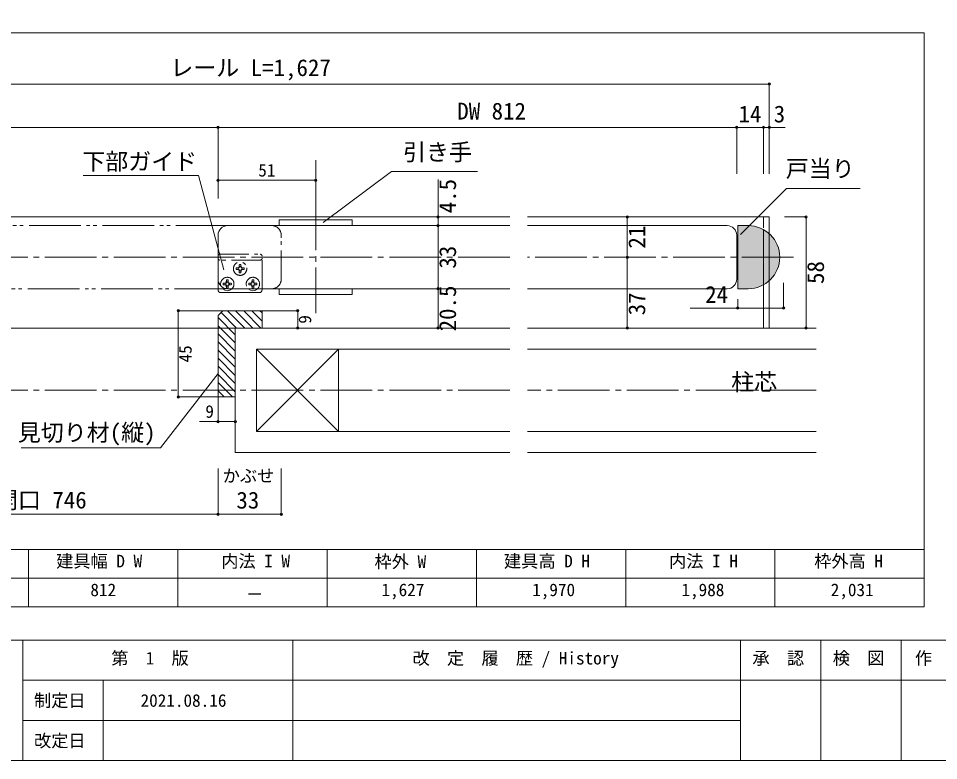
# Model space of a CAD drawing. Units: millimetres on the paper, enlarged 10 times, with parts at other scales. Extents: x -1985 to 2015, y -1370 to 1400.
# Drawn here: x -1183 to 420, y -1370 to -78 of the extents above; entities that cross this region are included whole.
import ezdxf
from ezdxf.enums import TextEntityAlignment as Align

# ---------------------------------------------------------------- set-up
doc = ezdxf.new("R2010")
doc.units = ezdxf.units.MM
doc.header["$LTSCALE"] = 10
doc.header["$PDMODE"] = 32
doc.header["$PDSIZE"] = 4
for name, pattern in [('CHAIN2', [12, 9, -1, 1, -1]), ('DOUBLE_CHAIN1', [8.8, 5, -1, 0.6, -0.6, 0.6, -1]), ('DOUBLE_CHAIN2', [12.8, 9, -1, 0.6, -0.6, 0.6, -1])]:
    doc.linetypes.add(name, pattern=pattern)
doc.layers.add('1-1_0', color=7, linetype='Continuous', lineweight=20)
doc.layers.add('2-0_18', color=7, linetype='Continuous', lineweight=20)
doc.styles.add('ＭＳ ゴシック', font='')
doc.styles.get('ＭＳ ゴシック').set_extended_font_data('MS Gothic')

msp = doc.modelspace()

# ---------------------------------------------------------------- hatches: boundary and pattern name
at = {"layer": '2-0_18'}
for points in [[(143.37, -493.34, 0.41421), (88.37, -438.34), (88.37, -493.34)], [(88.37, -548.34, 0.41421), (143.37, -493.34), (88.37, -493.34)]]:
    msp.add_hatch(color=9, dxfattribs=at).paths.add_polyline_path(points)

# ---------------------------------------------------------------- linework, layer by layer
at = {"layer": '1-1_0'}
for p, q in [((395, -102.5), (-1935, -102.5)), ((395, -102.5), (-1935, -102.5)), ((395, -102.5), (-1935, -102.5)), ((395, -102.5), (-1935, -102.5)), ((395, -1002.5), (395, -102.5)), ((395, -1002.5), (395, -102.5)), ((395, -1002.5), (-1935, -1002.5)), ((395, -1002.5), (-1935, -1002.5)), ((-1165, -1002.5), (-1165, -1102.5)), ((-905, -1002.5), (-905, -1102.5)), ((-645, -1002.5), (-645, -1102.5)), ((-385, -1002.5), (-385, -1102.5)), ((-125, -1002.5), (-125, -1102.5)), ((135, -1002.5), (135, -1102.5)), ((395, -1002.5), (395, -1102.5)), ((395, -1052.5), (-1935, -1052.5)), ((395, -1102.5), (-1935, -1102.5)), ((2015, -1160), (-1985, -1160)), ((-1175, -1160), (-1175, -1370)), ((-705, -1160), (-705, -1370)), ((75, -1160), (75, -1370)), ((215, -1160), (215, -1370)), ((355, -1160), (355, -1370)), ((2015, -1230), (-1175, -1230)), ((-1035, -1230), (-1035, -1370)), ((75, -1300), (-1175, -1300))]:
    msp.add_line(p, q, dxfattribs=at)
for points in [[(-1985, -1370), (2015, -1370), (2015, 1400), (-1985, 1400)], [(395, -1002.5), (-1935, -1002.5), (-1935, -1102.5)]]:
    msp.add_lwpolyline(points, dxfattribs=at)
at = {"layer": '2-0_18', "color": 4, "lineweight": 9}
for p, q in [((125.04, -191.74), (-1667.85, -191.74)), ((125.04, -191.74), (125.04, -348.39)), ((-834.96, -267.39), (-1611.18, -267.39)), ((68.37, -267.39), (-834.96, -267.39)), ((-834.96, -267.39), (-834.96, -391.32)), ((68.37, -267.39), (68.37, -348.39)), ((115.04, -267.39), (68.37, -267.39)), ((125.04, -267.39), (115.04, -267.39)), ((115.04, -267.39), (115.04, -348.39)), ((125.04, -267.39), (153.03, -267.39)), ((-664.96, -324.26), (-664.96, -391.32)), ((-869.03, -350.84), (-1070.11, -350.84)), ((-824.92, -515.44), (-869.03, -350.84)), ((-834.96, -359.44), (-834.96, -391.32)), ((-834.96, -359.44), (-664.96, -359.44)), ((-451.7, -423.34), (-451.7, -357.84)), ((155.03, -373.58), (75.02, -453.6)), ((283.13, -373.58), (155.03, -373.58)), ((-451.7, -423.34), (-451.7, -438.34)), ((-122.21, -423.34), (-122.21, -493.34)), ((189.15, -423.34), (151.68, -423.34)), ((189.15, -423.34), (189.15, -616.67)), ((-451.7, -438.34), (-451.7, -548.34)), ((-122.21, -493.34), (-122.21, -616.67)), ((150.04, -581.87), (150.04, -538.05)), ((-451.7, -548.34), (-451.7, -616.67)), ((70.04, -581.87), (70.04, -566.18)), ((-904.4, -586.67), (-824.96, -586.67)), ((-904.4, -736.67), (-904.4, -586.67)), ((-696.15, -586.67), (-758.3, -586.67)), ((-696.15, -616.67), (-696.15, -586.67)), ((-12.61, -581.87), (150.04, -581.87)), ((-834.96, -695.99), (-935.51, -825.29)), ((-904.4, -736.67), (-834.96, -736.67)), ((-834.96, -779.61), (-834.96, -736.67)), ((-804.96, -779.61), (-804.96, -736.67)), ((-834.96, -779.61), (-867.12, -779.61)), ((-804.96, -779.61), (-834.96, -779.61)), ((-935.51, -825.29), (-1178.2, -825.29)), ((-834.96, -941.08), (-834.96, -861.08)), ((-724.96, -941.08), (-724.96, -861.08)), ((-1611.18, -941.08), (-724.96, -941.08))]:
    msp.add_line(p, q, dxfattribs=at)
at = {"layer": '2-0_18'}
for p, q in [((-533.11, -343.91), (-652.09, -432.89)), ((-383.29, -343.91), (-533.11, -343.91)), ((-834.96, -423.34), (-1235.78, -423.34)), ((-834.96, -423.34), (-326.59, -423.34)), ((-295.8, -423.34), (125.04, -423.34)), ((115.04, -423.34), (115.04, -441.93)), ((125.04, -423.34), (125.04, -552.64)), ((-818.3, -438.34), (-326.59, -438.34)), ((51.7, -438.34), (-295.8, -438.34)), ((70.04, -438.34), (70.04, -548.34)), ((88.37, -438.34), (70.04, -438.34)), ((70.04, -438.37), (70.04, -548.34)), ((90.24, -438.37), (70.04, -438.37)), ((115.04, -445.24), (115.04, -616.67)), ((-834.96, -455.01), (-834.96, -531.67)), ((-834.96, -455.01), (-834.96, -531.67)), ((-834.96, -455.01), (-834.96, -531.67)), ((68.37, -455.01), (68.37, -531.67)), ((-834.96, -550.01), (-834.96, -548.43)), ((-829.96, -555.01), (-763.3, -555.01)), ((-818.3, -548.34), (-326.59, -548.34)), ((-758.3, -550.01), (-758.3, -548.43)), ((51.7, -548.34), (-295.8, -548.34)), ((70.04, -548.34), (88.37, -548.34)), ((70.04, -548.34), (88.37, -548.34)), ((125.04, -553.37), (125.04, -616.67)), ((-802.68, -616.67), (-829.65, -589.7)), ((-826.63, -586.67), (-758.3, -586.67)), ((-788.54, -616.67), (-818.54, -586.67)), ((-774.39, -616.67), (-804.39, -586.67)), ((-760.25, -616.67), (-790.25, -586.67)), ((-758.3, -604.49), (-776.11, -586.67)), ((-758.3, -590.35), (-761.97, -586.67)), ((-758.3, -586.67), (-758.3, -616.67)), ((-804.96, -628.53), (-834.96, -598.53)), ((-834.96, -616.67), (-1235.78, -616.67)), ((-804.96, -642.67), (-834.96, -612.67)), ((-834.96, -616.67), (-326.59, -616.67)), ((-804.96, -616.67), (-804.96, -833.34)), ((-804.96, -616.67), (-804.96, -736.67)), ((-295.8, -616.67), (203.18, -616.67)), ((206.99, -616.67), (151.68, -616.67)), ((-804.96, -656.82), (-834.96, -626.82)), ((-804.96, -670.96), (-834.96, -640.96)), ((-804.96, -685.1), (-834.96, -655.1)), ((-768.3, -653.34), (-326.59, -653.34)), ((-768.3, -653.34), (-768.3, -796.67)), ((-768.3, -653.34), (-624.96, -796.67)), ((-624.96, -653.34), (-768.3, -796.67)), ((-624.96, -653.34), (-624.96, -796.67)), ((-295.8, -653.34), (206.99, -653.34)), ((-804.96, -699.24), (-834.96, -669.24)), ((-804.96, -713.38), (-834.96, -683.38)), ((-804.96, -727.53), (-834.96, -697.53)), ((-809.96, -736.67), (-834.96, -711.67)), ((-824.1, -736.67), (-834.96, -725.81)), ((-834.96, -736.67), (-804.96, -736.67)), ((-768.3, -796.67), (-326.59, -796.67)), ((-295.8, -796.67), (206.99, -796.67)), ((-804.96, -833.34), (-326.59, -833.34)), ((-295.8, -833.34), (206.99, -833.34))]:
    msp.add_line(p, q, dxfattribs=at)
at = {"layer": '2-0_18', "color": 4, "linetype": 'CHAIN2', "lineweight": 9}
for p, q in [((-664.96, -391.32), (-664.96, -590.98)), ((-326.59, -493.34), (-1235.78, -493.34)), ((167.54, -493.34), (-295.8, -493.34)), ((-326.59, -725.01), (-1235.78, -725.01)), ((206.99, -725.01), (-295.8, -725.01))]:
    msp.add_line(p, q, dxfattribs=at)
at = {"layer": '2-0_18', "linetype": 'DOUBLE_CHAIN2'}
for p, q in [((-818.3, -438.34), (-1235.78, -438.34)), ((-820.6, -548.34), (-1235.78, -548.34))]:
    msp.add_line(p, q, dxfattribs=at)
at = {"layer": '2-0_18', "linetype": 'DOUBLE_CHAIN1'}
for p, q in [((-724.96, -531.67), (-724.96, -455.01)), ((-834.96, -548.43), (-834.96, -491.67)), ((-831.63, -488.34), (-761.63, -488.34)), ((-758.3, -548.43), (-758.3, -491.67)), ((-761.63, -498.34), (-831.63, -498.34)), ((-803.57, -511.85), (-800.17, -511.66)), ((-800.06, -512.29), (-803.57, -511.85)), ((-800.17, -511.66), (-798.9, -511.07)), ((-799.52, -512.3), (-800.17, -511.66)), ((-799.52, -512.3), (-800.06, -512.29)), ((-798.26, -511.71), (-799.52, -512.3)), ((-798.31, -509.8), (-798.9, -511.07)), ((-798.9, -511.07), (-798.26, -511.71)), ((-798.12, -506.4), (-798.31, -509.8)), ((-797.66, -510.45), (-798.31, -509.8)), ((-798.26, -511.71), (-797.66, -510.45)), ((-797.68, -509.91), (-798.12, -506.4)), ((-797.66, -510.45), (-797.68, -509.91)), ((-795.59, -510.45), (-794.95, -509.8)), ((-795.59, -510.45), (-795.58, -509.91)), ((-795, -511.71), (-795.59, -510.45)), ((-795.58, -509.91), (-795.14, -506.4)), ((-795.14, -506.4), (-794.95, -509.8)), ((-794.36, -511.07), (-795, -511.71)), ((-795, -511.71), (-793.73, -512.3)), ((-794.95, -509.8), (-794.36, -511.07)), ((-793.09, -511.66), (-794.36, -511.07)), ((-793.73, -512.3), (-793.09, -511.66)), ((-793.73, -512.3), (-793.2, -512.29)), ((-793.2, -512.29), (-789.68, -511.85)), ((-789.68, -511.85), (-793.09, -511.66)), ((-800.06, -514.39), (-803.57, -514.83)), ((-803.57, -514.83), (-800.17, -515.02)), ((-799.52, -514.37), (-800.17, -515.02)), ((-800.17, -515.02), (-798.9, -515.61)), ((-799.52, -514.37), (-800.06, -514.39)), ((-798.26, -514.97), (-799.52, -514.37)), ((-798.9, -515.61), (-798.26, -514.97)), ((-798.31, -516.88), (-798.9, -515.61)), ((-797.66, -516.23), (-798.31, -516.88)), ((-798.12, -520.28), (-798.31, -516.88)), ((-798.26, -514.97), (-797.66, -516.23)), ((-797.68, -516.77), (-798.12, -520.28)), ((-797.66, -516.23), (-797.68, -516.77)), ((-795, -514.97), (-795.59, -516.23)), ((-795.59, -516.23), (-795.58, -516.77)), ((-795.59, -516.23), (-794.95, -516.88)), ((-795.58, -516.77), (-795.14, -520.28)), ((-795.14, -520.28), (-794.95, -516.88)), ((-795, -514.97), (-793.73, -514.37)), ((-794.36, -515.61), (-795, -514.97)), ((-794.95, -516.88), (-794.36, -515.61)), ((-793.09, -515.02), (-794.36, -515.61)), ((-793.73, -514.37), (-793.2, -514.39)), ((-793.73, -514.37), (-793.09, -515.02)), ((-793.2, -514.39), (-789.68, -514.83)), ((-789.68, -514.83), (-793.09, -515.02)), ((-825.86, -538.52), (-822.46, -538.32)), ((-822.35, -538.96), (-825.86, -538.52)), ((-822.35, -541.05), (-825.86, -541.49)), ((-825.86, -541.49), (-822.46, -541.69)), ((-822.46, -538.32), (-821.19, -537.73)), ((-821.81, -538.97), (-822.46, -538.32)), ((-821.81, -541.04), (-822.46, -541.69)), ((-822.46, -541.69), (-821.19, -542.28)), ((-821.81, -538.97), (-822.35, -538.96)), ((-821.81, -541.04), (-822.35, -541.05)), ((-820.55, -538.38), (-821.81, -538.97)), ((-820.55, -541.63), (-821.81, -541.04)), ((-820.6, -536.47), (-821.19, -537.73)), ((-821.19, -537.73), (-820.55, -538.38)), ((-821.19, -542.28), (-820.55, -541.63)), ((-820.6, -543.55), (-821.19, -542.28)), ((-820.41, -533.07), (-820.6, -536.47)), ((-819.96, -537.11), (-820.6, -536.47)), ((-819.96, -542.9), (-820.6, -543.55)), ((-820.41, -546.94), (-820.6, -543.55)), ((-820.55, -538.38), (-819.96, -537.11)), ((-820.55, -541.63), (-819.96, -542.9)), ((-819.97, -536.58), (-820.41, -533.07)), ((-819.97, -543.43), (-820.41, -546.94)), ((-819.96, -537.11), (-819.97, -536.58)), ((-819.96, -542.9), (-819.97, -543.43)), ((-817.89, -537.11), (-817.24, -536.47)), ((-817.89, -537.11), (-817.87, -536.58)), ((-817.29, -538.38), (-817.89, -537.11)), ((-817.29, -541.63), (-817.89, -542.9)), ((-817.89, -542.9), (-817.87, -543.43)), ((-817.89, -542.9), (-817.24, -543.55)), ((-817.87, -536.58), (-817.43, -533.07)), ((-817.87, -543.43), (-817.43, -546.94)), ((-817.43, -533.07), (-817.24, -536.47)), ((-817.43, -546.94), (-817.24, -543.55)), ((-816.65, -537.73), (-817.29, -538.38)), ((-817.29, -538.38), (-816.03, -538.97)), ((-817.29, -541.63), (-816.03, -541.04)), ((-816.65, -542.28), (-817.29, -541.63)), ((-817.24, -536.47), (-816.65, -537.73)), ((-817.24, -543.55), (-816.65, -542.28)), ((-815.38, -538.32), (-816.65, -537.73)), ((-815.38, -541.69), (-816.65, -542.28)), ((-816.03, -538.97), (-815.38, -538.32)), ((-816.03, -538.97), (-815.49, -538.96)), ((-816.03, -541.04), (-815.49, -541.05)), ((-816.03, -541.04), (-815.38, -541.69)), ((-815.49, -538.96), (-811.98, -538.52)), ((-815.49, -541.05), (-811.98, -541.49)), ((-811.98, -538.52), (-815.38, -538.32)), ((-811.98, -541.49), (-815.38, -541.69)), ((-781.28, -538.52), (-777.88, -538.32)), ((-777.76, -538.96), (-781.28, -538.52)), ((-777.76, -541.05), (-781.28, -541.49)), ((-781.28, -541.49), (-777.88, -541.69)), ((-777.88, -538.32), (-776.61, -537.73)), ((-777.23, -538.97), (-777.88, -538.32)), ((-777.23, -541.04), (-777.88, -541.69)), ((-777.88, -541.69), (-776.61, -542.28)), ((-777.23, -538.97), (-777.76, -538.96)), ((-777.23, -541.04), (-777.76, -541.05)), ((-775.96, -538.38), (-777.23, -538.97)), ((-775.96, -541.63), (-777.23, -541.04)), ((-776.02, -536.47), (-776.61, -537.73)), ((-776.61, -537.73), (-775.96, -538.38)), ((-776.61, -542.28), (-775.96, -541.63)), ((-776.02, -543.55), (-776.61, -542.28)), ((-775.83, -533.07), (-776.02, -536.47)), ((-775.37, -537.11), (-776.02, -536.47)), ((-775.37, -542.9), (-776.02, -543.55)), ((-775.83, -546.94), (-776.02, -543.55)), ((-775.96, -538.38), (-775.37, -537.11)), ((-775.96, -541.63), (-775.37, -542.9)), ((-775.39, -536.58), (-775.83, -533.07)), ((-775.39, -543.43), (-775.83, -546.94)), ((-775.37, -537.11), (-775.39, -536.58)), ((-775.37, -542.9), (-775.39, -543.43)), ((-773.3, -537.11), (-772.66, -536.47)), ((-773.3, -537.11), (-773.29, -536.58)), ((-772.71, -538.38), (-773.3, -537.11)), ((-772.71, -541.63), (-773.3, -542.9)), ((-773.3, -542.9), (-773.29, -543.43)), ((-773.3, -542.9), (-772.66, -543.55)), ((-773.29, -536.58), (-772.85, -533.07)), ((-773.29, -543.43), (-772.85, -546.94)), ((-772.85, -533.07), (-772.66, -536.47)), ((-772.85, -546.94), (-772.66, -543.55)), ((-772.06, -537.73), (-772.71, -538.38)), ((-772.71, -538.38), (-771.44, -538.97)), ((-772.71, -541.63), (-771.44, -541.04)), ((-772.06, -542.28), (-772.71, -541.63)), ((-772.66, -536.47), (-772.06, -537.73)), ((-772.66, -543.55), (-772.06, -542.28)), ((-770.8, -538.32), (-772.06, -537.73)), ((-770.8, -541.69), (-772.06, -542.28)), ((-771.44, -538.97), (-770.8, -538.32)), ((-771.44, -538.97), (-770.91, -538.96)), ((-771.44, -541.04), (-770.91, -541.05)), ((-771.44, -541.04), (-770.8, -541.69)), ((-770.91, -538.96), (-767.39, -538.52)), ((-770.91, -541.05), (-767.39, -541.49)), ((-767.39, -538.52), (-770.8, -538.32)), ((-767.39, -541.49), (-770.8, -541.69))]:
    msp.add_line(p, q, dxfattribs=at)
at = {"layer": '2-0_18'}
for points in [[(-728.3, -438.34), (-728.3, -428.34), (-601.63, -428.34), (-601.63, -438.34)], [(-728.3, -548.34), (-728.3, -558.34), (-601.63, -558.34), (-601.63, -548.34)], [(-826.63, -586.67), (-834.96, -595.01), (-834.96, -736.67)]]:
    msp.add_lwpolyline(points, dxfattribs=at)
at = {"layer": '2-0_18', "linetype": 'DOUBLE_CHAIN1'}
msp.add_circle((-796.63, -513.34), 11.67, dxfattribs=at)
at = {"layer": '2-0_18'}
for centre, radius, start, end in [((-818.3, -455.01), 16.67, 90, 180), ((-818.3, -455.01), 16.67, 90, 180), ((-818.3, -455.01), 16.67, 90, 180), ((51.7, -455.01), 16.67, 0, 90), ((88.37, -493.34), 55, 0, 90), ((88.37, -493.34), 55, 270, 0), ((88.37, -493.34), 55, 270, 0), ((-818.3, -531.67), 16.67, 180, 270), ((-818.3, -531.67), 16.67, 180, 270), ((-818.3, -531.67), 16.67, 180, 270), ((51.7, -531.67), 16.67, 270, 0), ((-829.96, -550.01), 5, 180, 270), ((-818.92, -540.01), 11.67, 226.09703, 314.2551), ((-774.34, -540.01), 11.67, 226.24041, 314.06662), ((-763.3, -550.01), 5, 270, 0)]:
    msp.add_arc(centre, radius, start, end, dxfattribs=at)
at = {"layer": '2-0_18', "linetype": 'DOUBLE_CHAIN1'}
for centre, radius, start, end in [((-741.63, -455.01), 16.67, 0, 90), ((-831.63, -491.67), 3.33, 90, 180), ((-831.63, -495.01), 3.33, 180, 270), ((-761.63, -491.67), 3.33, 0, 90), ((-761.63, -495.01), 3.33, 270, 0), ((-795.77, -513.34), 7.94, 169.19486, 190.80514), ((-796.63, -513.34), 3.58, 162.98773, 197.01227), ((-796.63, -514.2), 7.94, 90, 100.80514), ((-796.63, -513.34), 3.58, 72.98773, 107.01227), ((-796.63, -514.2), 7.94, 79.19486, 90), ((-796.63, -513.34), 3.58, 342.98773, 17.01227), ((-797.49, -513.34), 7.94, 349.19486, 10.80514), ((-818.92, -540.01), 11.67, 314.2551, 226.09703), ((-796.63, -512.48), 7.94, 259.19486, 270), ((-796.63, -513.34), 3.58, 252.98773, 287.01227), ((-796.63, -512.48), 7.94, 270, 280.80514), ((-774.34, -540.01), 11.67, 314.06662, 226.24041), ((-818.06, -540.01), 7.94, 169.19486, 190.80514), ((-818.92, -540.01), 3.58, 162.98773, 197.01227), ((-818.92, -540.87), 7.94, 90, 100.80514), ((-818.92, -540.01), 3.58, 72.98773, 107.01227), ((-818.92, -540.01), 3.58, 252.98773, 287.01227), ((-818.92, -540.87), 7.94, 79.19486, 90), ((-818.92, -540.01), 3.58, 342.98773, 17.01227), ((-819.78, -540.01), 7.94, 349.19486, 10.80514), ((-773.48, -540.01), 7.94, 169.19486, 190.80514), ((-774.34, -540.01), 3.58, 162.98773, 197.01227), ((-774.34, -540.87), 7.94, 90, 100.80514), ((-774.34, -540.01), 3.58, 72.98773, 107.01227), ((-774.34, -540.01), 3.58, 252.98773, 287.01227), ((-774.34, -540.87), 7.94, 79.19486, 90), ((-774.34, -540.01), 3.58, 342.98773, 17.01227), ((-775.19, -540.01), 7.94, 349.19486, 10.80514), ((-741.63, -531.67), 16.67, 270, 0), ((-818.92, -539.14), 7.94, 259.19486, 270), ((-818.92, -539.14), 7.94, 270, 280.80514), ((-774.34, -539.14), 7.94, 259.19486, 270), ((-774.34, -539.14), 7.94, 270, 280.80514)]:
    msp.add_arc(centre, radius, start, end, dxfattribs=at)
at = {"layer": '2-0_18', "color": 4}
for p in [(125.04, -191.74), (-834.96, -267.39), (68.37, -267.39), (115.04, -267.39), (125.04, -267.39), (-834.96, -359.44), (-664.96, -359.44), (-451.7, -423.34), (-122.21, -423.34), (189.15, -423.34), (-451.7, -438.34), (-122.21, -493.34), (-451.7, -548.34), (-904.4, -586.67), (-696.15, -586.67), (70.04, -581.87), (150.04, -581.87), (-696.15, -616.67), (-451.7, -616.67), (-122.21, -616.67), (189.15, -616.67), (-904.4, -736.67), (-834.96, -779.61), (-804.96, -779.61), (-834.96, -941.08), (-724.96, -941.08)]:
    msp.add_point(p, dxfattribs=at)
at = {"layer": '2-0_18'}
msp.add_point((-834.96, -267.39), dxfattribs=at)
at = {"layer": '2-0_18', "color": 9}
msp.add_solid([(70.04, -438.34), (88.37, -438.34), (70.04, -548.34), (88.37, -548.34)], dxfattribs=at)

# ---------------------------------------------------------------- texts
at = {"layer": '1-1_0', "style": 'ＭＳ ゴシック'}
for s, p in [('建具幅 D W', (-1117.05, -1040.24)), ('内法 I W', (-829.48, -1040.24)), ('枠外 W', (-562.43, -1041.02)), ('建具高 D H', (-337.05, -1040.24)), ('内法 I H', (-49.48, -1040.24)), ('枠外高 H', (203.34, -1040.24)), ('812', (-1057.41, -1090.24)), ('1,627', (-550.41, -1090.24)), ('1,970', (-287.91, -1090.24)), ('1,988', (-27.91, -1090.24)), ('2,031', (232.09, -1090.24)), ('第\u30001\u3000版', (-1020.97, -1209.21)), ('改\u3000定\u3000履\u3000歴 / History', (-496.31, -1209.21)), ('承\u3000認', (95.74, -1209.21)), ('検\u3000図', (235.6, -1209.21)), ('作\u3000成', (378.67, -1209.21)), ('制定日', (-1155.61, -1282.92)), ('2021.08.16', (-970, -1282.92)), ('改定日', (-1155.61, -1352.92))]:
    msp.add_text(s, height=21.99, dxfattribs=at).set_placement(p, align=Align.BOTTOM_LEFT)
at = {"layer": '2-0_18', "style": 'ＭＳ ゴシック'}
for s, height, p in [('レール L=1,627', 29.33, (-918.14, -186.74)), ('DW 812', 29.33, (-418.36, -262.39)), ('14', 29.33, (71.54, -267.39)), ('3', 29.33, (132.81, -267.39)), ('引き手', 29.33, (-512.84, -333.81)), ('下部ガイド', 29.33, (-1071.53, -350.15)), ('戸当り', 29.33, (153.8, -362.6)), ('51', 21.99, (-764.96, -359.44)), ('24', 29.33, (13.38, -581.66)), ('柱芯', 29.33, (58.88, -734.05)), ('9', 21.99, (-857.13, -779.61)), ('見切り材(縦)', 29.33, (-1183.74, -822.15)), ('かぶせ', 21.99, (-826.92, -891.57)), ('有効開口 746', 29.33, (-1303.64, -939.71)), ('33', 29.33, (-803.1, -939.95)), ('－', 21.99, (-786.2, -1097.83))]:
    msp.add_text(s, height=height, dxfattribs=at).set_placement(p, align=Align.BOTTOM_LEFT)
for s, height, p in [('4.5', 29.33, (-411.7, -416.9)), ('21', 29.33, (-82.21, -478.34)), ('33', 29.33, (-411.7, -513.34)), ('58', 29.33, (229.15, -540.01)), ('20.5', 29.33, (-411.7, -622.51)), ('37', 29.33, (-82.21, -594.58)), ('9', 21.99, (-666.15, -609.17)), ('45', 21.99, (-874.4, -676.67))]:
    msp.add_text(s, height=height, rotation=90, dxfattribs=at).set_placement(p, align=Align.BOTTOM_LEFT)

doc.saveas('drawing.dxf')
